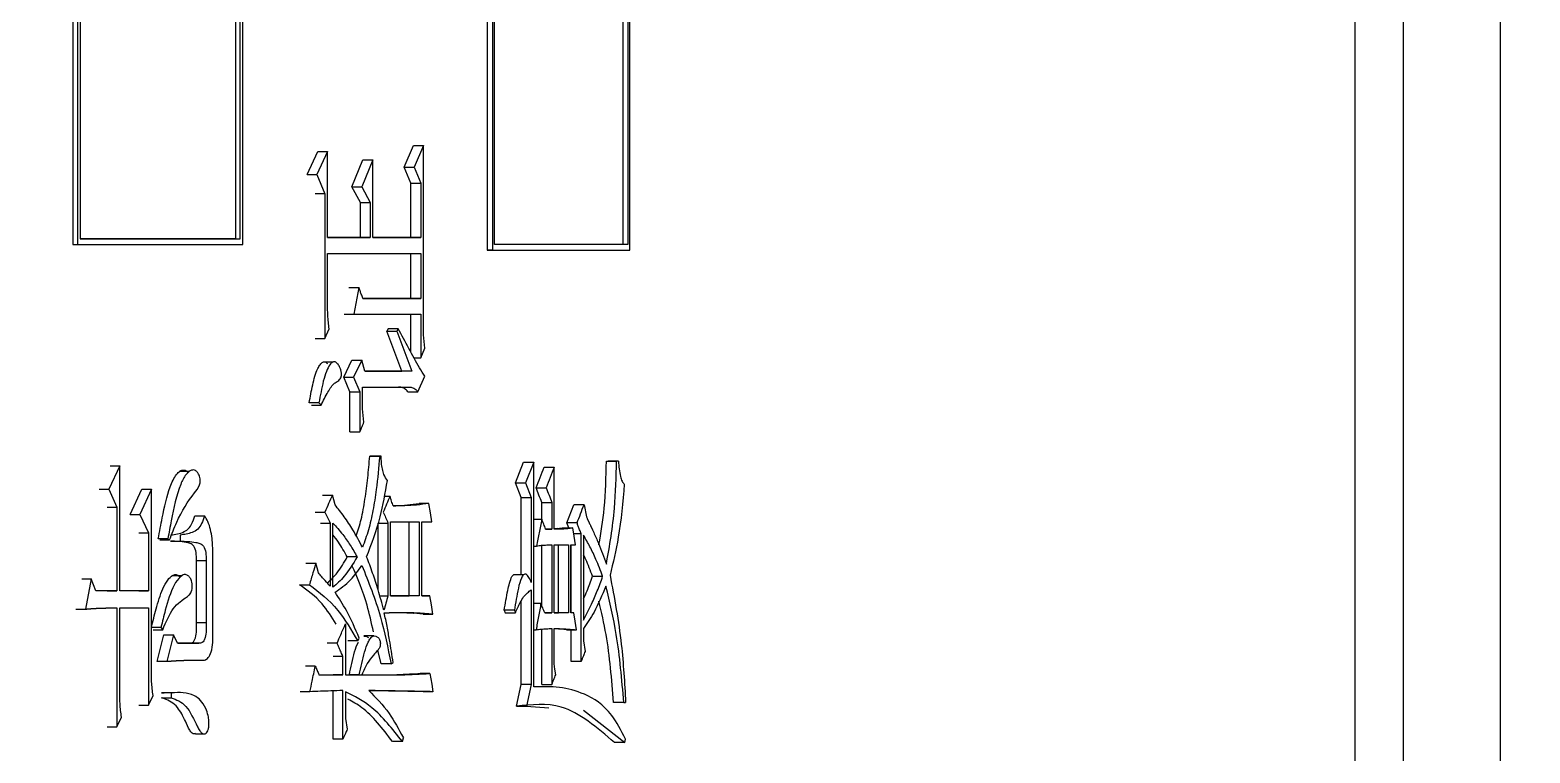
# Model space of a CAD drawing. Header units: millimetres. Extents: x 2003 to 4439, y 563 to 2285.
# Drawn here: x 2882.99 to 2896.36, y 735.73 to 742.17 of the extents above; entities that cross this region are included whole.
import ezdxf

# ---------------------------------------------------------------- set-up
doc = ezdxf.new("R2010")
doc.units = ezdxf.units.MM

msp = doc.modelspace()

# ---------------------------------------------------------------- linework, layer by layer
at = {"color": 7, "linetype": 'Continuous', "lineweight": 25}
for p, q in [((2896.088, 755.603), (2896.09, 726.866)), ((2895.223, 755.159), (2895.226, 726.867)), ((2894.798, 728.04), (2894.798, 754.94)), ((2888.27, 751.84), (2888.27, 740.257)), ((2888.315, 751.861), (2888.315, 740.257)), ((2888.334, 740.207), (2888.334, 751.87)), ((2887.063, 751.294), (2887.063, 740.207)), ((2887.108, 751.312), (2887.108, 740.207)), ((2887.128, 740.257), (2887.128, 751.321)), ((2884.818, 750.355), (2884.818, 740.307)), ((2884.861, 740.307), (2884.862, 750.373)), ((2884.884, 740.257), (2884.884, 750.383)), ((2883.37, 749.75), (2883.37, 740.257)), ((2883.412, 749.768), (2883.412, 740.257)), ((2883.436, 749.778), (2883.436, 740.307)), ((2886.323, 740.945), (2886.405, 741.14)), ((2886.405, 741.14), (2886.493, 741.14)), ((2886.493, 741.14), (2886.412, 740.945)), ((2886.493, 739.55), (2886.493, 741.14)), ((2885.457, 740.88), (2885.552, 741.086)), ((2885.639, 741.086), (2885.544, 740.88)), ((2885.639, 740.318), (2885.639, 741.086)), ((2885.857, 740.772), (2885.955, 741.01)), ((2886.043, 741.01), (2885.945, 740.772)), ((2886.043, 740.318), (2886.043, 741.01)), ((2885.457, 740.88), (2885.544, 740.88)), ((2885.544, 740.88), (2885.616, 740.707)), ((2886.323, 740.945), (2886.412, 740.945)), ((2886.382, 740.804), (2886.323, 740.945)), ((2886.412, 740.945), (2886.471, 740.804)), ((2885.616, 740.707), (2885.528, 740.707)), ((2885.616, 740.707), (2885.616, 739.42)), ((2885.857, 740.772), (2885.945, 740.772)), ((2885.932, 740.631), (2885.857, 740.772)), ((2885.945, 740.772), (2886.02, 740.631)), ((2886.382, 740.318), (2886.382, 740.804)), ((2886.471, 740.804), (2886.471, 740.318)), ((2885.932, 740.631), (2886.02, 740.631)), ((2885.932, 740.318), (2885.932, 740.631)), ((2886.02, 740.631), (2886.02, 740.318)), ((2884.818, 740.307), (2884.861, 740.307)), ((2886.02, 740.318), (2885.639, 740.318)), ((2885.639, 740.318), (2885.932, 740.318)), ((2885.932, 740.318), (2886.02, 740.318)), ((2886.471, 740.318), (2886.043, 740.318)), ((2886.043, 740.318), (2886.382, 740.318)), ((2886.382, 740.318), (2886.471, 740.318)), ((2883.37, 740.257), (2884.841, 740.257)), ((2883.37, 740.257), (2883.412, 740.257)), ((2884.841, 740.257), (2884.884, 740.257)), ((2885.639, 740.177), (2886.471, 740.177)), ((2885.639, 739.723), (2885.639, 740.177)), ((2886.382, 739.777), (2886.382, 740.177)), ((2886.471, 740.177), (2886.471, 739.777)), ((2887.063, 740.207), (2888.288, 740.207)), ((2887.108, 740.207), (2887.063, 740.207)), ((2888.315, 740.257), (2888.27, 740.257)), ((2888.288, 740.207), (2888.334, 740.207)), ((2885.829, 739.874), (2885.917, 739.874)), ((2885.917, 739.874), (2885.875, 739.636)), ((2886.471, 739.777), (2885.955, 739.777)), ((2885.955, 739.777), (2886.382, 739.777)), ((2886.382, 739.777), (2886.471, 739.777)), ((2885.787, 739.636), (2885.875, 739.636)), ((2885.875, 739.636), (2886.471, 739.636)), ((2886.382, 739.298), (2886.382, 739.636)), ((2886.471, 739.636), (2886.471, 739.247)), ((2885.616, 739.42), (2885.654, 739.506)), ((2886.181, 739.506), (2886.168, 739.485)), ((2886.27, 739.506), (2886.181, 739.506)), ((2886.27, 739.506), (2886.256, 739.485)), ((2885.528, 739.42), (2885.616, 739.42)), ((2886.168, 739.485), (2886.256, 739.485)), ((2886.3, 739.128), (2886.168, 739.485)), ((2886.256, 739.485), (2886.389, 739.128)), ((2886.411, 739.247), (2886.471, 739.247)), ((2886.471, 739.247), (2886.507, 739.333)), ((2885.688, 739.209), (2885.599, 739.209)), ((2885.783, 739.074), (2885.857, 739.225)), ((2885.857, 739.225), (2885.945, 739.225)), ((2885.945, 739.225), (2885.87, 739.074)), ((2885.973, 739.128), (2885.945, 739.225)), ((2886.389, 739.128), (2885.973, 739.128)), ((2885.973, 739.128), (2886.3, 739.128)), ((2886.389, 739.128), (2886.3, 739.128)), ((2885.783, 739.074), (2885.87, 739.074)), ((2885.839, 738.944), (2885.783, 739.074)), ((2885.87, 739.074), (2885.927, 738.944)), ((2885.95, 738.987), (2886.361, 738.987)), ((2885.95, 738.89), (2885.95, 738.987)), ((2886.273, 738.987), (2886.361, 738.987)), ((2886.443, 738.944), (2886.507, 739.084)), ((2885.563, 738.846), (2885.476, 738.846)), ((2885.839, 738.944), (2885.927, 738.944)), ((2885.839, 738.587), (2885.839, 738.944)), ((2885.927, 738.944), (2885.927, 738.587)), ((2885.495, 738.825), (2885.582, 738.825)), ((2885.839, 738.587), (2885.927, 738.587)), ((2886.015, 738.37), (2886.104, 738.37)), ((2886.117, 738.37), (2886.029, 738.37)), ((2886.117, 738.37), (2886.104, 738.37)), ((2887.314, 738.132), (2887.387, 738.316)), ((2887.387, 738.316), (2887.477, 738.316)), ((2887.477, 738.316), (2887.403, 738.132)), ((2887.477, 736.315), (2887.477, 738.316)), ((2888.124, 738.327), (2888.215, 738.327)), ((2888.231, 738.327), (2888.14, 738.327)), ((2888.231, 738.327), (2888.215, 738.327)), ((2883.787, 738.284), (2883.689, 738.078)), ((2883.787, 737.17), (2883.787, 738.284)), ((2884.404, 738.233), (2884.317, 738.233)), ((2887.66, 737.721), (2887.66, 738.273)), ((2883.604, 738.078), (2883.689, 738.078)), ((2883.689, 738.078), (2883.762, 737.916)), ((2883.881, 737.851), (2883.983, 738.078)), ((2884.069, 738.078), (2883.967, 737.851)), ((2883.983, 738.078), (2884.069, 738.078)), ((2884.069, 736.456), (2884.069, 738.078)), ((2887.314, 738.132), (2887.403, 738.132)), ((2887.365, 738.003), (2887.314, 738.132)), ((2887.403, 738.132), (2887.455, 738.003)), ((2887.498, 738.089), (2887.588, 738.089)), ((2883.676, 737.916), (2883.762, 737.916)), ((2883.762, 737.916), (2883.762, 737.17)), ((2885.594, 738.024), (2885.682, 738.024)), ((2886.145, 738.013), (2886.196, 738.013)), ((2886.543, 737.949), (2886.455, 737.949)), ((2887.365, 738.003), (2887.455, 738.003)), ((2887.365, 737.314), (2887.365, 738.003)), ((2887.455, 738.003), (2887.455, 737.245)), ((2887.549, 737.959), (2887.639, 737.959)), ((2887.549, 737.808), (2887.549, 737.959)), ((2887.639, 737.959), (2887.639, 737.721)), ((2887.772, 737.776), (2887.835, 737.938)), ((2887.925, 737.938), (2887.835, 737.938)), ((2887.925, 737.938), (2887.946, 737.83)), ((2883.881, 737.851), (2883.967, 737.851)), ((2883.967, 737.851), (2884.043, 737.689)), ((2884.456, 737.84), (2884.542, 737.84)), ((2885.528, 737.873), (2885.616, 737.873)), ((2885.663, 737.775), (2885.663, 737.213)), ((2885.687, 737.202), (2885.687, 737.775)), ((2886.089, 737.181), (2886.089, 737.775)), ((2886.177, 737.775), (2886.177, 737.126)), ((2886.201, 737.126), (2886.201, 737.786)), ((2886.201, 737.786), (2886.457, 737.786)), ((2886.368, 737.126), (2886.368, 737.786)), ((2886.457, 737.786), (2886.457, 737.126)), ((2886.48, 737.126), (2886.48, 737.786)), ((2886.48, 737.786), (2886.57, 737.786)), ((2887.477, 737.808), (2887.549, 737.808)), ((2887.789, 737.732), (2887.772, 737.776)), ((2887.863, 737.776), (2887.772, 737.776)), ((2883.958, 737.689), (2884.043, 737.689)), ((2884.043, 737.689), (2884.043, 737.17)), ((2884.327, 737.667), (2884.327, 737.613)), ((2887.639, 737.721), (2887.583, 737.721)), ((2887.583, 737.721), (2887.639, 737.721)), ((2887.734, 737.732), (2887.825, 737.732)), ((2887.9, 737.678), (2887.834, 737.678)), ((2887.9, 736.542), (2887.9, 737.678)), ((2887.921, 737.667), (2887.921, 736.91)), ((2884.145, 737.624), (2884.231, 737.624)), ((2884.241, 737.613), (2884.327, 737.613)), ((2884.617, 736.802), (2884.617, 737.505)), ((2887.477, 737.57), (2887.502, 737.57)), ((2887.549, 737.041), (2887.549, 737.576)), ((2887.639, 737.581), (2887.639, 736.975)), ((2887.66, 736.975), (2887.66, 737.581)), ((2887.66, 737.581), (2887.787, 737.581)), ((2887.697, 736.975), (2887.697, 737.581)), ((2887.787, 737.581), (2887.787, 736.975)), ((2887.808, 737.581), (2887.85, 737.581)), ((2887.808, 736.975), (2887.808, 737.581)), ((2887.81, 736.975), (2887.81, 737.581)), ((2884.471, 737.44), (2884.557, 737.44)), ((2884.471, 736.888), (2884.471, 737.44)), ((2884.557, 737.44), (2884.557, 736.888)), ((2885.447, 737.418), (2885.535, 737.418)), ((2883.449, 737.278), (2883.534, 737.278)), ((2883.534, 737.278), (2883.482, 737.007)), ((2883.575, 737.17), (2883.534, 737.278)), ((2884.338, 737.304), (2884.252, 737.304)), ((2887.386, 737.314), (2887.295, 737.314)), ((2888.001, 737.3), (2888.091, 737.3)), ((2883.762, 737.17), (2883.575, 737.17)), ((2883.676, 737.17), (2883.762, 737.17)), ((2884.043, 737.17), (2883.787, 737.17)), ((2883.958, 737.17), (2884.043, 737.17)), ((2885.39, 737.224), (2885.478, 737.224)), ((2886.105, 737.126), (2886.177, 737.126)), ((2886.457, 737.126), (2886.201, 737.126)), ((2886.201, 737.126), (2886.368, 737.126)), ((2886.457, 737.126), (2886.368, 737.126)), ((2886.552, 737.126), (2886.48, 737.126)), ((2886.48, 737.126), (2886.552, 737.126)), ((2887.455, 737.181), (2887.455, 736.337)), ((2883.397, 737.007), (2883.482, 737.007)), ((2883.762, 737.018), (2883.762, 735.958)), ((2883.787, 737.018), (2884.043, 737.018)), ((2883.787, 736.261), (2883.787, 737.018)), ((2884.043, 737.018), (2884.043, 736.153)), ((2886.491, 736.964), (2886.406, 736.971)), ((2886.491, 736.964), (2886.579, 736.964)), ((2887.304, 736.997), (2887.214, 736.997)), ((2887.214, 736.997), (2887.223, 736.975)), ((2887.223, 736.975), (2887.313, 736.975)), ((2887.304, 736.997), (2887.313, 736.975)), ((2887.365, 736.337), (2887.365, 737.081)), ((2887.477, 737.062), (2887.541, 737.062)), ((2887.639, 736.975), (2887.575, 736.975)), ((2887.575, 736.975), (2887.639, 736.975)), ((2887.787, 736.975), (2887.66, 736.975)), ((2887.66, 736.975), (2887.697, 736.975)), ((2887.787, 736.975), (2887.697, 736.975)), ((2887.833, 736.975), (2887.808, 736.975)), ((2887.833, 736.975), (2887.808, 736.975)), ((2884.155, 736.845), (2884.17, 736.823)), ((2884.471, 736.888), (2884.557, 736.888)), ((2885.714, 736.878), (2885.712, 736.878)), ((2885.8, 736.878), (2885.8, 736.423)), ((2887.549, 736.337), (2887.549, 736.83)), ((2887.639, 736.834), (2887.639, 736.337)), ((2887.66, 736.521), (2887.66, 736.834)), ((2887.921, 736.834), (2887.921, 736.726)), ((2884.085, 736.823), (2884.17, 736.823)), ((2884.12, 736.542), (2884.18, 736.78)), ((2884.18, 736.78), (2884.266, 736.78)), ((2884.266, 736.78), (2884.206, 736.542)), ((2884.301, 736.705), (2884.266, 736.78)), ((2884.492, 736.705), (2884.301, 736.705)), ((2884.301, 736.705), (2884.406, 736.705)), ((2884.406, 736.705), (2884.492, 736.705)), ((2885.725, 736.705), (2885.637, 736.705)), ((2885.908, 736.726), (2885.82, 736.726)), ((2886.053, 736.77), (2885.964, 736.77)), ((2887.477, 736.824), (2887.498, 736.824)), ((2887.768, 736.824), (2887.858, 736.824)), ((2887.81, 736.542), (2887.81, 736.824)), ((2887.921, 736.726), (2887.934, 736.629)), ((2885.776, 736.586), (2885.689, 736.586)), ((2885.776, 736.423), (2885.776, 736.586)), ((2886.117, 736.521), (2886.088, 736.642)), ((2884.206, 736.542), (2884.12, 736.542)), ((2884.553, 736.56), (2884.558, 736.56)), ((2885.53, 736.499), (2885.443, 736.499)), ((2886.205, 736.521), (2886.117, 736.521)), ((2886.205, 736.521), (2886.224, 736.531)), ((2886.552, 736.434), (2886.464, 736.434)), ((2887.9, 736.542), (2887.81, 736.542)), ((2885.563, 736.423), (2885.776, 736.423)), ((2885.563, 736.423), (2885.689, 736.423)), ((2885.776, 736.423), (2885.689, 736.423)), ((2885.8, 736.423), (2885.922, 736.423)), ((2885.8, 736.423), (2885.834, 736.423)), ((2885.922, 736.423), (2885.834, 736.423)), ((2885.922, 736.423), (2886.236, 736.423)), ((2885.945, 736.423), (2886.325, 736.423)), ((2886.236, 736.423), (2886.325, 736.423)), ((2887.322, 736.142), (2887.365, 736.337)), ((2887.455, 736.337), (2887.365, 736.337)), ((2887.455, 736.337), (2887.412, 736.142)), ((2884.043, 736.153), (2884.084, 736.239)), ((2884.246, 736.261), (2884.16, 736.261)), ((2884.16, 736.218), (2884.246, 736.218)), ((2884.246, 736.261), (2884.246, 736.218)), ((2885.482, 736.272), (2885.395, 736.272)), ((2885.689, 735.85), (2885.689, 736.279)), ((2885.776, 735.85), (2885.776, 736.283)), ((2885.8, 736.272), (2885.8, 736.034)), ((2886.579, 736.272), (2886.491, 736.272)), ((2888.28, 736.175), (2888.189, 736.175)), ((2888.28, 736.175), (2888.296, 736.175)), ((2883.762, 735.958), (2883.803, 736.045)), ((2885.8, 736.034), (2885.814, 735.937)), ((2887.322, 736.142), (2887.412, 736.142)), ((2887.412, 736.142), (2887.61, 736.129)), ((2887.919, 736.108), (2888.288, 735.818)), ((2884.462, 735.897), (2884.531, 735.897)), ((2884.544, 735.897), (2884.549, 735.897)), ((2885.776, 735.85), (2885.689, 735.85)), ((2886.306, 735.828), (2886.218, 735.828)), ((2886.306, 735.828), (2886.315, 735.861)), ((2888.288, 735.818), (2888.197, 735.818)), ((2888.288, 735.818), (2888.296, 735.85))]:
    msp.add_line(p, q, dxfattribs=at)
at = {"color": 7, "linetype": 'Continuous', "lineweight": 25, "flags": 128}
for points in [[(2885.552, 741.086), (2885.596, 741.086), (2885.639, 741.086)], [(2885.955, 741.01), (2885.999, 741.01), (2886.043, 741.01)], [(2886.382, 740.804), (2886.426, 740.804), (2886.471, 740.804)], [(2886.355, 738.944), (2886.377, 738.944), (2886.4, 738.944), (2886.443, 738.944)], [(2883.702, 738.284), (2883.724, 738.284), (2883.755, 738.284), (2883.787, 738.284)], [(2887.57, 738.273), (2887.615, 738.273), (2887.66, 738.273)], [(2885.706, 737.938), (2885.694, 737.981), (2885.682, 738.024)], [(2886.57, 737.786), (2886.557, 737.867), (2886.543, 737.949)], [(2885.576, 737.775), (2885.619, 737.775), (2885.663, 737.775)], [(2886.089, 737.775), (2886.133, 737.775), (2886.177, 737.775)], [(2884.216, 737.635), (2884.188, 737.635), (2884.159, 737.635), (2884.13, 737.635)], [(2884.216, 737.635), (2884.223, 737.629), (2884.231, 737.624)], [(2887.85, 737.581), (2887.837, 737.657), (2887.825, 737.732)], [(2885.559, 737.332), (2885.547, 737.375), (2885.535, 737.418)], [(2885.903, 737.473), (2885.88, 737.473), (2885.857, 737.473), (2885.815, 737.473)], [(2886.579, 736.964), (2886.566, 737.045), (2886.552, 737.126)], [(2887.858, 736.824), (2887.846, 736.899), (2887.833, 736.975)], [(2884.155, 736.845), (2884.123, 736.845), (2884.096, 736.845), (2884.069, 736.845)], [(2885.908, 736.726), (2885.911, 736.732), (2885.917, 736.74), (2885.922, 736.748)], [(2886.552, 736.434), (2886.56, 736.387), (2886.568, 736.34), (2886.579, 736.272)], [(2887.673, 736.423), (2887.666, 736.472), (2887.66, 736.521)], [(2887.549, 736.337), (2887.571, 736.337), (2887.594, 736.337), (2887.639, 736.337)], [(2883.958, 736.153), (2883.979, 736.153), (2884, 736.153), (2884.022, 736.153), (2884.043, 736.153)], [(2883.676, 735.958), (2883.698, 735.958), (2883.719, 735.958), (2883.74, 735.958), (2883.762, 735.958)]]:
    msp.add_lwpolyline(points, dxfattribs=at)
at = {"color": 7, "linetype": 'Continuous', "lineweight": 25}
for points, knots in [([(2818.188, 736.933), (2820.748, 736.958), (2824.328, 736.993), (2829.598, 737.272), (2834.062, 737.607), (2839.378, 738.173), (2844.947, 738.946), (2850.76, 739.956), (2856.732, 741.212), (2862.808, 742.723), (2868.946, 744.493), (2875.111, 746.527), (2881.274, 748.827), (2887.411, 751.392), (2893.499, 754.223), (2899.519, 757.316), (2905.452, 760.671), (2911.281, 764.283), (2916.991, 768.149), (2922.566, 772.263), (2927.993, 776.62), (2933.259, 781.214), (2938.35, 786.039), (2943.255, 791.086), (2947.962, 796.349), (2952.46, 801.819), (2956.738, 807.488), (2960.787, 813.345), (2964.597, 819.381), (2968.158, 825.587), (2971.463, 831.952), (2974.504, 838.464), (2977.273, 845.114), (2979.764, 851.888), (2981.969, 858.776), (2983.884, 865.765), (2985.502, 872.842), (2986.82, 879.996), (2987.833, 887.213), (2988.538, 894.48), (2988.93, 901.784), (2989.009, 909.112), (2988.772, 916.45), (2988.218, 923.785), (2987.346, 931.102), (2986.156, 938.39), (2984.648, 945.632), (2982.823, 952.817), (2980.682, 959.93), (2978.228, 966.957), (2975.463, 973.886), (2972.391, 980.702), (2969.014, 987.393), (2965.336, 993.945), (2961.362, 1000.345), (2957.097, 1006.58), (2952.546, 1012.638), (2947.714, 1018.506), (2942.607, 1024.173), (2937.23, 1029.625), (2931.784, 1034.673), (2926.31, 1039.325), (2920.852, 1043.595), (2915.227, 1047.637), (2909.446, 1051.445), (2903.518, 1055.013), (2897.456, 1058.335), (2891.27, 1061.406), (2884.973, 1064.219), (2878.58, 1066.771), (2872.105, 1069.057), (2865.567, 1071.073), (2858.992, 1072.816), (2852.419, 1074.281), (2845.925, 1075.462), (2839.636, 1076.359), (2834.112, 1076.943), (2829.229, 1077.31), (2824.405, 1077.55), (2818.431, 1077.667), (2812.914, 1077.557), (2807.645, 1077.285), (2803.18, 1076.948), (2797.864, 1076.383), (2792.295, 1075.609), (2786.482, 1074.599), (2780.511, 1073.343), (2774.435, 1071.833), (2768.297, 1070.062), (2762.131, 1068.028), (2755.968, 1065.728), (2749.831, 1063.163), (2743.743, 1060.333), (2737.723, 1057.239), (2731.791, 1053.884), (2725.962, 1050.272), (2720.252, 1046.407), (2714.676, 1042.292), (2709.249, 1037.935), (2703.983, 1033.341), (2698.892, 1028.516), (2693.987, 1023.469), (2689.28, 1018.206), (2684.782, 1012.736), (2680.504, 1007.068), (2676.455, 1001.21), (2672.646, 995.174), (2669.084, 988.968), (2665.779, 982.603), (2662.737, 976.091), (2659.975, 969.44), (2657.638, 963.158), (2656.359, 959.053), (2655.796, 957.244)], [0, 0, 0, 0, 0.0102074, 0.014274, 0.021037, 0.0280561, 0.0355867, 0.0434511, 0.0515783, 0.0599113, 0.0684099, 0.0770439, 0.085791, 0.0946336, 0.1035582, 0.112554, 0.1216124, 0.1307262, 0.1398897, 0.1490979, 0.1583469, 0.1676331, 0.1769537, 0.1863062, 0.1956884, 0.2050985, 0.2145348, 0.2239961, 0.233481, 0.2429885, 0.2525178, 0.262068, 0.2716385, 0.2812287, 0.2908382, 0.3004664, 0.3101132, 0.3197782, 0.3294613, 0.3391624, 0.3488814, 0.3586183, 0.3683733, 0.3781464, 0.387938, 0.3977483, 0.4075776, 0.4174265, 0.4272956, 0.4371854, 0.4470968, 0.4570307, 0.4669882, 0.4769704, 0.486979, 0.4970156, 0.5070822, 0.5171812, 0.5273154, 0.5374882, 0.5477037, 0.5569145, 0.5661226, 0.5753266, 0.5845258, 0.5937191, 0.6029052, 0.6120821, 0.6212471, 0.6303962, 0.6395236, 0.6486197, 0.6576679, 0.6666375, 0.6754633, 0.6839789, 0.6919633, 0.6976055, 0.7035012, 0.7112199, 0.7214273, 0.7254939, 0.7322569, 0.739276, 0.7468066, 0.754671, 0.7627982, 0.7711312, 0.7796298, 0.7882638, 0.7970109, 0.8058535, 0.8147781, 0.8237739, 0.8328323, 0.8419461, 0.8511096, 0.8603178, 0.8695668, 0.878853, 0.8881736, 0.8975261, 0.9069083, 0.9163184, 0.9257547, 0.935216, 0.9447009, 0.9542084, 0.9637377, 0.9732879, 0.9828584, 0.9924486, 1, 1, 1, 1]), ([(2883.436, 740.307), (2883.587, 740.307), (2883.889, 740.307), (2884.365, 740.307), (2884.685, 740.307), (2884.861, 740.307)], [0, 0, 0, 0, 0.309921, 0.619841, 1, 1, 1, 1]), ([(2884.818, 740.307), (2884.702, 740.307), (2884.471, 740.307), (2884.014, 740.307), (2883.665, 740.307), (2883.436, 740.307)], [0, 0, 0, 0, 0.257589, 0.515179, 1, 1, 1, 1]), ([(2883.412, 740.257), (2883.563, 740.257), (2883.865, 740.257), (2884.357, 740.257), (2884.693, 740.257), (2884.884, 740.257)], [0, 0, 0, 0, 0.300081, 0.600162, 1, 1, 1, 1]), ([(2887.108, 740.207), (2887.235, 740.207), (2887.488, 740.207), (2887.898, 740.207), (2888.175, 740.207), (2888.334, 740.207)], [0, 0, 0, 0, 0.300081, 0.600162, 1, 1, 1, 1]), ([(2888.315, 740.257), (2888.196, 740.257), (2887.959, 740.257), (2887.564, 740.257), (2887.283, 740.257), (2887.128, 740.257)], [0, 0, 0, 0, 0.309921, 0.619841, 1, 1, 1, 1]), ([(2888.27, 740.257), (2888.174, 740.257), (2887.982, 740.257), (2887.606, 740.257), (2887.316, 740.257), (2887.128, 740.257)], [0, 0, 0, 0, 0.259657, 0.519313, 1, 1, 1, 1]), ([(2885.955, 739.777), (2885.95, 739.79), (2885.941, 739.812), (2885.929, 739.845), (2885.921, 739.864), (2885.917, 739.874)], [0, 0, 0, 0, 0.400149, 0.700074, 1, 1, 1, 1]), ([(2885.654, 739.506), (2885.649, 739.546), (2885.64, 739.617), (2885.64, 739.69), (2885.639, 739.723)], [0, 0, 0, 0, 0.558835, 1, 1, 1, 1]), ([(2886.507, 739.084), (2886.491, 739.108), (2886.441, 739.184), (2886.365, 739.332), (2886.301, 739.448), (2886.27, 739.506)], [0, 0, 0, 0, 0.190523, 0.595111, 1, 1, 1, 1]), ([(2886.507, 739.333), (2886.503, 739.373), (2886.494, 739.444), (2886.494, 739.517), (2886.493, 739.55)], [0, 0, 0, 0, 0.558835, 1, 1, 1, 1]), ([(2885.476, 738.846), (2885.486, 738.9), (2885.505, 739.007), (2885.537, 739.127), (2885.573, 739.188), (2885.595, 739.21), (2885.619, 739.213), (2885.632, 739.202), (2885.64, 739.196)], [0, 0, 0, 0, 0.315119, 0.632838, 0.736213, 0.840182, 0.910106, 1, 1, 1, 1]), ([(2885.582, 738.825), (2885.602, 738.865), (2885.638, 738.938), (2885.688, 739.017), (2885.727, 739.036), (2885.746, 739.051), (2885.756, 739.066), (2885.762, 739.081), (2885.764, 739.096), (2885.763, 739.117), (2885.756, 739.146), (2885.743, 739.178), (2885.724, 739.201), (2885.703, 739.214), (2885.681, 739.209), (2885.655, 739.181), (2885.614, 739.1), (2885.586, 738.976), (2885.569, 738.879), (2885.563, 738.846)], [0, 0, 0, 0, 0.149443, 0.274042, 0.333076, 0.362754, 0.385188, 0.398021, 0.410985, 0.42602, 0.45239, 0.493257, 0.533496, 0.57286, 0.60517, 0.651682, 0.729284, 0.908686, 1, 1, 1, 1]), ([(2886.355, 738.944), (2886.346, 738.954), (2886.332, 738.972), (2886.31, 738.981), (2886.292, 738.986), (2886.279, 738.987), (2886.273, 738.987)], [0, 0, 0, 0, 0.3429, 0.5628483, 0.7813893, 1, 1, 1, 1]), ([(2886.361, 738.987), (2886.371, 738.986), (2886.387, 738.985), (2886.409, 738.977), (2886.427, 738.965), (2886.438, 738.951), (2886.443, 738.944)], [0, 0, 0, 0, 0.337489, 0.556536, 0.776867, 1, 1, 1, 1]), ([(2885.563, 738.846), (2885.567, 738.843), (2885.573, 738.836), (2885.579, 738.828), (2885.582, 738.825)], [0, 0, 0, 0, 0.5, 1, 1, 1, 1]), ([(2885.964, 738.673), (2885.959, 738.713), (2885.951, 738.784), (2885.95, 738.857), (2885.95, 738.89)], [0, 0, 0, 0, 0.558839, 1, 1, 1, 1]), ([(2885.927, 738.587), (2885.932, 738.599), (2885.941, 738.62), (2885.953, 738.649), (2885.96, 738.665), (2885.964, 738.673)], [0, 0, 0, 0, 0.42835, 0.71417, 1, 1, 1, 1]), ([(2885.894, 737.662), (2885.91, 737.709), (2885.944, 737.809), (2885.974, 737.988), (2885.999, 738.176), (2886.01, 738.306), (2886.015, 738.37)], [0, 0, 0, 0, 0.22676, 0.482834, 0.740928, 1, 1, 1, 1]), ([(2886.104, 738.37), (2886.095, 738.271), (2886.08, 738.106), (2886.045, 737.887), (2886.007, 737.71), (2885.969, 737.609), (2885.95, 737.559)], [0, 0, 0, 0, 0.3440816, 0.5653831, 0.7845838, 1, 1, 1, 1]), ([(2886.029, 738.37), (2886.028, 738.37), (2886.025, 738.37), (2886.022, 738.37), (2886.018, 738.37), (2886.016, 738.37), (2886.015, 738.37)], [0, 0, 0, 0, 0.34, 0.56, 0.78, 1, 1, 1, 1]), ([(2886.173, 738.154), (2886.162, 738.17), (2886.143, 738.197), (2886.127, 738.256), (2886.118, 738.312), (2886.118, 738.351), (2886.117, 738.37)], [0, 0, 0, 0, 0.328373, 0.548346, 0.773134, 1, 1, 1, 1]), ([(2888.058, 737.581), (2888.077, 737.688), (2888.117, 737.928), (2888.121, 738.186), (2888.124, 738.327)], [0, 0, 0, 0, 0.450697, 1, 1, 1, 1]), ([(2888.124, 737.408), (2888.153, 737.572), (2888.204, 737.867), (2888.211, 738.186), (2888.215, 738.327)], [0, 0, 0, 0, 0.55643, 1, 1, 1, 1]), ([(2888.124, 738.327), (2888.127, 738.327), (2888.132, 738.327), (2888.138, 738.327), (2888.14, 738.327)], [0, 0, 0, 0, 0.56, 1, 1, 1, 1]), ([(2888.231, 738.327), (2888.235, 738.28), (2888.241, 738.214), (2888.263, 738.145), (2888.277, 738.129), (2888.284, 738.122)], [0, 0, 0, 0, 0.571287, 0.789427, 1, 1, 1, 1]), ([(2884.13, 737.635), (2884.142, 737.697), (2884.172, 737.856), (2884.216, 738.062), (2884.279, 738.196), (2884.324, 738.242), (2884.355, 738.25), (2884.379, 738.243), (2884.389, 738.229), (2884.393, 738.225)], [0, 0, 0, 0, 0.230113, 0.582915, 0.761626, 0.839199, 0.91746, 0.972398, 1, 1, 1, 1]), ([(2884.231, 737.624), (2884.252, 737.678), (2884.314, 737.84), (2884.409, 737.993), (2884.491, 738.087), (2884.504, 738.132), (2884.506, 738.151), (2884.504, 738.172), (2884.497, 738.198), (2884.483, 738.225), (2884.463, 738.244), (2884.44, 738.25), (2884.41, 738.241), (2884.37, 738.202), (2884.3, 738.065), (2884.257, 737.855), (2884.226, 737.689), (2884.216, 737.635), (2884.216, 737.635)], [0, 0, 0, 0, 0.116248, 0.351545, 0.417546, 0.429975, 0.440278, 0.450547, 0.466965, 0.490882, 0.515264, 0.540739, 0.570383, 0.616277, 0.689853, 0.900941, 0.999644, 1, 1, 1, 1]), ([(2887.498, 738.089), (2887.51, 738.12), (2887.534, 738.181), (2887.558, 738.242), (2887.57, 738.273)], [0, 0, 0, 0, 0.499999, 1, 1, 1, 1]), ([(2887.66, 738.273), (2887.648, 738.242), (2887.624, 738.181), (2887.6, 738.12), (2887.588, 738.089)], [0, 0, 0, 0, 0.5, 1, 1, 1, 1]), ([(2885.987, 737.473), (2886.031, 737.588), (2886.11, 737.795), (2886.154, 738.043), (2886.173, 738.154)], [0, 0, 0, 0, 0.554843, 1, 1, 1, 1]), ([(2887.549, 737.959), (2887.54, 737.981), (2887.523, 738.024), (2887.506, 738.068), (2887.498, 738.089)], [0, 0, 0, 0, 0.5000001, 1, 1, 1, 1]), ([(2887.588, 738.089), (2887.596, 738.068), (2887.613, 738.024), (2887.63, 737.981), (2887.639, 737.959)], [0, 0, 0, 0, 0.500001, 1, 1, 1, 1]), ([(2888.284, 738.122), (2888.27, 737.961), (2888.244, 737.675), (2888.184, 737.421), (2888.157, 737.31)], [0, 0, 0, 0, 0.563683, 1, 1, 1, 1]), ([(2885.682, 738.024), (2885.671, 737.999), (2885.649, 737.949), (2885.627, 737.898), (2885.616, 737.873)], [0, 0, 0, 0, 0.499999, 1, 1, 1, 1]), ([(2885.95, 737.559), (2885.922, 737.612), (2885.871, 737.71), (2885.788, 737.834), (2885.733, 737.903), (2885.706, 737.938)], [0, 0, 0, 0, 0.370244, 0.684379, 1, 1, 1, 1]), ([(2886.196, 738.013), (2886.186, 737.99), (2886.166, 737.943), (2886.146, 737.896), (2886.136, 737.873)], [0, 0, 0, 0, 0.499999, 1, 1, 1, 1]), ([(2886.224, 737.927), (2886.219, 737.941), (2886.21, 737.97), (2886.201, 737.999), (2886.196, 738.013)], [0, 0, 0, 0, 0.499999, 1, 1, 1, 1]), ([(2886.223, 737.929), (2886.231, 737.929), (2886.274, 737.929), (2886.351, 737.937), (2886.42, 737.945), (2886.455, 737.949)], [0, 0, 0, 0, 0.102506, 0.551171, 1, 1, 1, 1]), ([(2886.543, 737.949), (2886.507, 737.944), (2886.435, 737.934), (2886.329, 737.928), (2886.259, 737.927), (2886.224, 737.927)], [0, 0, 0, 0, 0.347124, 0.673492, 1, 1, 1, 1]), ([(2887.863, 737.776), (2887.873, 737.803), (2887.894, 737.857), (2887.915, 737.911), (2887.925, 737.938)], [0, 0, 0, 0, 0.499999, 1, 1, 1, 1]), ([(2884.241, 737.667), (2884.282, 737.673), (2884.339, 737.68), (2884.411, 737.727), (2884.44, 737.787), (2884.452, 737.827), (2884.456, 737.84)], [0, 0, 0, 0, 0.5013943, 0.7026306, 0.9057015, 1, 1, 1, 1]), ([(2884.542, 737.84), (2884.534, 737.816), (2884.519, 737.768), (2884.481, 737.712), (2884.432, 737.69), (2884.38, 737.675), (2884.344, 737.67), (2884.327, 737.667)], [0, 0, 0, 0, 0.1777081, 0.35, 0.5672223, 0.7837017, 1, 1, 1, 1]), ([(2884.617, 737.505), (2884.616, 737.549), (2884.614, 737.622), (2884.598, 737.718), (2884.575, 737.79), (2884.553, 737.824), (2884.542, 737.84)], [0, 0, 0, 0, 0.3472592, 0.5698518, 0.7878871, 1, 1, 1, 1]), ([(2885.616, 737.873), (2885.624, 737.857), (2885.639, 737.824), (2885.655, 737.792), (2885.663, 737.775)], [0, 0, 0, 0, 0.499999, 1, 1, 1, 1]), ([(2885.687, 737.775), (2885.716, 737.742), (2885.77, 737.682), (2885.842, 737.58), (2885.883, 737.509), (2885.903, 737.473)], [0, 0, 0, 0, 0.385333, 0.691671, 1, 1, 1, 1]), ([(2886.136, 737.873), (2886.143, 737.857), (2886.157, 737.824), (2886.171, 737.792), (2886.177, 737.775)], [0, 0, 0, 0, 0.499998, 1, 1, 1, 1]), ([(2887.549, 737.808), (2887.541, 737.768), (2887.526, 737.689), (2887.51, 737.61), (2887.502, 737.57)], [0, 0, 0, 0, 0.499999, 1, 1, 1, 1]), ([(2887.583, 737.721), (2887.578, 737.736), (2887.566, 737.765), (2887.555, 737.794), (2887.549, 737.808)], [0, 0, 0, 0, 0.500001, 1, 1, 1, 1]), ([(2887.9, 737.678), (2887.895, 737.691), (2887.887, 737.713), (2887.874, 737.746), (2887.866, 737.766), (2887.863, 737.776)], [0, 0, 0, 0, 0.384576, 0.692287, 1, 1, 1, 1]), ([(2887.946, 737.83), (2887.948, 737.826), (2887.951, 737.82), (2887.954, 737.812), (2887.957, 737.807), (2887.96, 737.801), (2887.963, 737.795), (2887.965, 737.789), (2887.968, 737.784), (2887.971, 737.778), (2887.973, 737.772), (2887.976, 737.766), (2887.98, 737.759), (2887.983, 737.751), (2887.987, 737.743), (2887.99, 737.737), (2887.993, 737.731), (2887.995, 737.726), (2887.998, 737.72), (2888.003, 737.708), (2888.022, 737.667), (2888.065, 737.569), (2888.101, 737.471), (2888.124, 737.408)], [0, 0, 0, 0, 0.028965, 0.043448, 0.057931, 0.072414, 0.086896, 0.101379, 0.115862, 0.130344, 0.144827, 0.15931, 0.173793, 0.202758, 0.217241, 0.231723, 0.246206, 0.260689, 0.275172, 0.289654, 0.347586, 0.579334, 1, 1, 1, 1]), ([(2885.815, 737.473), (2885.79, 737.518), (2885.749, 737.59), (2885.704, 737.649), (2885.687, 737.671)], [0, 0, 0, 0, 0.628454, 1, 1, 1, 1]), ([(2887.825, 737.732), (2887.813, 737.73), (2887.798, 737.727), (2887.781, 737.725), (2887.775, 737.724), (2887.771, 737.724), (2887.766, 737.723), (2887.762, 737.723), (2887.756, 737.722), (2887.75, 737.722), (2887.744, 737.722), (2887.739, 737.721), (2887.735, 737.721), (2887.73, 737.721), (2887.726, 737.721), (2887.719, 737.721), (2887.713, 737.721), (2887.707, 737.721), (2887.703, 737.721), (2887.698, 737.721), (2887.694, 737.721), (2887.689, 737.721), (2887.685, 737.721), (2887.681, 737.721), (2887.677, 737.721), (2887.674, 737.721), (2887.671, 737.721), (2887.669, 737.721), (2887.666, 737.721), (2887.664, 737.721), (2887.661, 737.721), (2887.66, 737.721)], [0, 0, 0, 0, 0.2197284, 0.2746588, 0.3021238, 0.3295888, 0.3570537, 0.3845187, 0.4119837, 0.4669139, 0.4943788, 0.5218438, 0.5493087, 0.5767736, 0.6042386, 0.6317035, 0.6866335, 0.7140984, 0.7415633, 0.7690282, 0.7964931, 0.8239581, 0.851423, 0.8788879, 0.8926203, 0.9200852, 0.9338177, 0.9475502, 0.9612826, 0.9750151, 1, 1, 1, 1]), ([(2887.693, 737.725), (2887.692, 737.725), (2887.691, 737.725), (2887.678, 737.724), (2887.667, 737.724), (2887.66, 737.723)], [0, 0, 0, 0, 0.206332, 0.536198, 1, 1, 1, 1]), ([(2887.693, 737.725), (2887.695, 737.725), (2887.698, 737.726), (2887.706, 737.727), (2887.718, 737.729), (2887.729, 737.731), (2887.734, 737.732)], [0, 0, 0, 0, 0.142884, 0.237961, 0.618302, 1, 1, 1, 1]), ([(2888.091, 737.3), (2888.072, 737.351), (2888.036, 737.444), (2887.979, 737.565), (2887.94, 737.633), (2887.921, 737.667)], [0, 0, 0, 0, 0.378477, 0.688442, 1, 1, 1, 1]), ([(2884.471, 737.44), (2884.471, 737.464), (2884.472, 737.512), (2884.45, 737.576), (2884.414, 737.595), (2884.346, 737.61), (2884.287, 737.612), (2884.241, 737.613)], [0, 0, 0, 0, 0.130352, 0.254709, 0.382976, 0.510106, 1, 1, 1, 1]), ([(2884.327, 737.613), (2884.373, 737.612), (2884.431, 737.61), (2884.5, 737.595), (2884.536, 737.576), (2884.558, 737.512), (2884.557, 737.464), (2884.557, 737.44)], [0, 0, 0, 0, 0.490042, 0.617207, 0.745492, 0.869777, 1, 1, 1, 1]), ([(2887.502, 737.57), (2887.517, 737.572), (2887.548, 737.577), (2887.593, 737.58), (2887.624, 737.58), (2887.639, 737.581)], [0, 0, 0, 0, 0.328217, 0.664033, 1, 1, 1, 1]), ([(2885.535, 737.418), (2885.526, 737.39), (2885.513, 737.343), (2885.493, 737.278), (2885.483, 737.242), (2885.478, 737.224)], [0, 0, 0, 0, 0.4440621, 0.722031, 1, 1, 1, 1]), ([(2885.637, 737.241), (2885.667, 737.269), (2885.732, 737.329), (2885.786, 737.423), (2885.815, 737.473)], [0, 0, 0, 0, 0.467546, 1, 1, 1, 1]), ([(2885.903, 737.473), (2885.866, 737.411), (2885.799, 737.301), (2885.721, 737.232), (2885.687, 737.202)], [0, 0, 0, 0, 0.563444, 1, 1, 1, 1]), ([(2885.706, 737.159), (2885.753, 737.191), (2885.838, 737.249), (2885.912, 737.351), (2885.945, 737.397)], [0, 0, 0, 0, 0.556662, 1, 1, 1, 1]), ([(2886.048, 736.804), (2886.031, 736.886), (2885.983, 737.104), (2885.906, 737.284), (2885.857, 737.397)], [0, 0, 0, 0, 0.371286, 1, 1, 1, 1]), ([(2885.945, 737.397), (2886.005, 737.249), (2886.112, 736.983), (2886.176, 736.663), (2886.205, 736.521)], [0, 0, 0, 0, 0.555385, 1, 1, 1, 1]), ([(2886.141, 736.997), (2886.124, 737.058), (2886.094, 737.172), (2886.042, 737.331), (2886.006, 737.425), (2885.987, 737.473)], [0, 0, 0, 0, 0.365229, 0.681783, 1, 1, 1, 1]), ([(2888.001, 737.3), (2887.981, 737.351), (2887.956, 737.419), (2887.928, 737.478), (2887.921, 737.492)], [0, 0, 0, 0, 0.766507, 1, 1, 1, 1]), ([(2884.069, 736.845), (2884.083, 736.9), (2884.112, 737.019), (2884.158, 737.168), (2884.211, 737.266), (2884.251, 737.307), (2884.284, 737.319), (2884.306, 737.312), (2884.317, 737.298), (2884.32, 737.294)], [0, 0, 0, 0, 0.249513, 0.540155, 0.702681, 0.82884, 0.898011, 0.96762, 1, 1, 1, 1]), ([(2884.17, 736.823), (2884.199, 736.893), (2884.258, 737.034), (2884.356, 737.095), (2884.412, 737.137), (2884.426, 737.162), (2884.432, 737.189), (2884.435, 737.219), (2884.432, 737.247), (2884.422, 737.275), (2884.407, 737.297), (2884.386, 737.315), (2884.358, 737.318), (2884.317, 737.291), (2884.251, 737.198), (2884.2, 737.028), (2884.167, 736.896), (2884.155, 736.845)], [0, 0, 0, 0, 0.175531, 0.354652, 0.388166, 0.407747, 0.427401, 0.446675, 0.466945, 0.484382, 0.511375, 0.539761, 0.574487, 0.616877, 0.705288, 0.887114, 1, 1, 1, 1]), ([(2885.663, 737.213), (2885.648, 737.229), (2885.623, 737.256), (2885.588, 737.296), (2885.568, 737.32), (2885.559, 737.332)], [0, 0, 0, 0, 0.425102, 0.712508, 1, 1, 1, 1]), ([(2887.214, 736.997), (2887.224, 737.057), (2887.237, 737.141), (2887.261, 737.24), (2887.277, 737.292), (2887.291, 737.309), (2887.296, 737.314)], [0, 0, 0, 0, 0.508152, 0.710253, 0.913976, 1, 1, 1, 1]), ([(2887.455, 737.245), (2887.448, 737.261), (2887.435, 737.292), (2887.411, 737.323), (2887.385, 737.319), (2887.359, 737.274), (2887.331, 737.164), (2887.315, 737.063), (2887.304, 736.997)], [0, 0, 0, 0, 0.119334, 0.235111, 0.326467, 0.420991, 0.617683, 1, 1, 1, 1]), ([(2887.921, 736.91), (2887.945, 736.957), (2887.988, 737.039), (2888.044, 737.17), (2888.076, 737.256), (2888.091, 737.3)], [0, 0, 0, 0, 0.391375, 0.694883, 1, 1, 1, 1]), ([(2887.921, 737.098), (2887.932, 737.122), (2887.96, 737.185), (2887.985, 737.256), (2888.001, 737.3)], [0, 0, 0, 0, 0.3817754, 1, 1, 1, 1]), ([(2888.157, 737.31), (2888.195, 737.108), (2888.264, 736.744), (2888.286, 736.349), (2888.296, 736.175)], [0, 0, 0, 0, 0.557128, 1, 1, 1, 1]), ([(2885.717, 736.873), (2885.676, 736.938), (2885.578, 737.092), (2885.46, 737.175), (2885.39, 737.224)], [0, 0, 0, 0, 0.415618, 1, 1, 1, 1]), ([(2885.478, 737.224), (2885.565, 737.158), (2885.723, 737.039), (2885.851, 736.822), (2885.908, 736.726)], [0, 0, 0, 0, 0.555743, 1, 1, 1, 1]), ([(2885.922, 736.748), (2885.885, 736.834), (2885.82, 736.987), (2885.74, 737.106), (2885.706, 737.159)], [0, 0, 0, 0, 0.56336, 1, 1, 1, 1]), ([(2886.177, 737.126), (2886.171, 737.105), (2886.159, 737.062), (2886.147, 737.018), (2886.141, 736.997)], [0, 0, 0, 0, 0.499999, 1, 1, 1, 1]), ([(2887.313, 736.975), (2887.327, 737.006), (2887.35, 737.058), (2887.386, 737.119), (2887.42, 737.153), (2887.443, 737.171), (2887.455, 737.181)], [0, 0, 0, 0, 0.3455083, 0.5661755, 0.7836827, 1, 1, 1, 1]), ([(2888.12, 737.213), (2888.086, 737.132), (2888.026, 736.989), (2887.953, 736.881), (2887.921, 736.834)], [0, 0, 0, 0, 0.56329, 1, 1, 1, 1]), ([(2888.28, 736.175), (2888.262, 736.381), (2888.231, 736.747), (2888.154, 737.071), (2888.12, 737.213)], [0, 0, 0, 0, 0.563872, 1, 1, 1, 1]), ([(2883.482, 737.007), (2883.484, 737.008), (2883.487, 737.008), (2883.492, 737.008), (2883.497, 737.009), (2883.502, 737.009), (2883.507, 737.009), (2883.511, 737.01), (2883.515, 737.01), (2883.52, 737.011), (2883.525, 737.011), (2883.529, 737.011), (2883.533, 737.012), (2883.538, 737.012), (2883.542, 737.012), (2883.547, 737.013), (2883.551, 737.013), (2883.555, 737.013), (2883.56, 737.013), (2883.564, 737.014), (2883.569, 737.014), (2883.573, 737.014), (2883.577, 737.015), (2883.582, 737.015), (2883.586, 737.015), (2883.59, 737.015), (2883.594, 737.015), (2883.6, 737.016), (2883.604, 737.016), (2883.608, 737.016), (2883.612, 737.016), (2883.617, 737.016), (2883.621, 737.016), (2883.625, 737.017), (2883.63, 737.017), (2883.634, 737.017), (2883.639, 737.017), (2883.643, 737.017), (2883.647, 737.017), (2883.651, 737.017), (2883.656, 737.017), (2883.66, 737.017), (2883.664, 737.018), (2883.668, 737.018), (2883.673, 737.018), (2883.678, 737.018), (2883.682, 737.018), (2883.686, 737.018), (2883.69, 737.018), (2883.695, 737.018), (2883.699, 737.018), (2883.704, 737.018), (2883.708, 737.018), (2883.713, 737.018), (2883.717, 737.018), (2883.721, 737.018), (2883.725, 737.018), (2883.729, 737.018), (2883.735, 737.018), (2883.739, 737.018), (2883.743, 737.018), (2883.747, 737.018), (2883.751, 737.018), (2883.756, 737.018), (2883.759, 737.018), (2883.762, 737.018)], [0, 0, 0, 0, 0.018243, 0.036487, 0.05473, 0.072974, 0.091217, 0.100339, 0.118582, 0.136826, 0.155069, 0.164191, 0.182434, 0.200678, 0.218921, 0.228043, 0.246286, 0.26453, 0.273652, 0.291895, 0.310138, 0.328382, 0.337504, 0.355747, 0.37399, 0.383112, 0.401356, 0.419599, 0.437843, 0.446964, 0.465208, 0.483451, 0.492573, 0.510816, 0.52906, 0.547303, 0.556425, 0.574668, 0.592912, 0.602033, 0.620277, 0.63852, 0.647642, 0.665886, 0.684129, 0.702372, 0.711494, 0.729738, 0.747981, 0.757103, 0.775346, 0.79359, 0.811833, 0.820955, 0.839198, 0.857442, 0.866563, 0.884807, 0.90305, 0.921294, 0.930415, 0.948659, 0.966902, 0.976024, 1, 1, 1, 1]), ([(2886.145, 736.975), (2886.147, 736.975), (2886.15, 736.975), (2886.154, 736.975), (2886.157, 736.975), (2886.16, 736.976), (2886.163, 736.976), (2886.167, 736.976), (2886.171, 736.976), (2886.175, 736.976), (2886.178, 736.976), (2886.181, 736.976), (2886.184, 736.976), (2886.188, 736.976), (2886.192, 736.977), (2886.196, 736.977), (2886.199, 736.977), (2886.202, 736.977), (2886.205, 736.977), (2886.208, 736.977), (2886.211, 736.977), (2886.215, 736.977), (2886.219, 736.977), (2886.223, 736.978), (2886.227, 736.978), (2886.232, 736.978), (2886.238, 736.978), (2886.244, 736.978), (2886.25, 736.978), (2886.258, 736.978), (2886.266, 736.979), (2886.274, 736.979), (2886.28, 736.979), (2886.286, 736.979), (2886.292, 736.979), (2886.298, 736.979), (2886.306, 736.979), (2886.314, 736.979), (2886.322, 736.979), (2886.328, 736.979), (2886.333, 736.979), (2886.339, 736.979), (2886.345, 736.978), (2886.353, 736.978), (2886.361, 736.978), (2886.369, 736.978), (2886.375, 736.978), (2886.381, 736.977), (2886.387, 736.977), (2886.393, 736.977), (2886.401, 736.977), (2886.409, 736.976), (2886.417, 736.976), (2886.423, 736.976), (2886.428, 736.975), (2886.434, 736.975), (2886.44, 736.975), (2886.448, 736.974), (2886.456, 736.974), (2886.464, 736.973), (2886.47, 736.973), (2886.476, 736.972), (2886.482, 736.972), (2886.488, 736.971), (2886.493, 736.971), (2886.501, 736.97), (2886.509, 736.97), (2886.517, 736.969), (2886.523, 736.969), (2886.529, 736.968), (2886.535, 736.968), (2886.542, 736.967), (2886.55, 736.967), (2886.558, 736.966), (2886.564, 736.965), (2886.571, 736.965), (2886.576, 736.964), (2886.579, 736.964)], [0, 0, 0, 0, 0.0136751, 0.0205126, 0.0273502, 0.0341877, 0.0410253, 0.0478628, 0.0615379, 0.0683754, 0.075213, 0.0820505, 0.0888881, 0.0957256, 0.1094007, 0.1162382, 0.1230758, 0.1299133, 0.1367509, 0.1435884, 0.150426, 0.1572635, 0.1709386, 0.1777761, 0.1846137, 0.1982888, 0.2119638, 0.2256389, 0.239314, 0.2529891, 0.2803393, 0.2940144, 0.3076894, 0.3213645, 0.3350396, 0.3487147, 0.3623898, 0.38974, 0.4034151, 0.4170902, 0.4307653, 0.4444403, 0.4581154, 0.4717905, 0.4991407, 0.5128158, 0.5264909, 0.540166, 0.5538411, 0.5675162, 0.5811912, 0.6085414, 0.6222165, 0.6358916, 0.6495667, 0.6632418, 0.6769169, 0.6905919, 0.7179421, 0.7316172, 0.7452923, 0.7589674, 0.7726425, 0.7863176, 0.7999926, 0.8136677, 0.8410179, 0.854693, 0.8683681, 0.8820432, 0.8957182, 0.9093933, 0.9367435, 0.9504186, 0.9640937, 0.9777687, 1, 1, 1, 1]), ([(2886.224, 736.531), (2886.213, 736.599), (2886.197, 736.707), (2886.17, 736.855), (2886.153, 736.935), (2886.145, 736.975)], [0, 0, 0, 0, 0.447142, 0.723428, 1, 1, 1, 1]), ([(2886.209, 736.977), (2886.237, 736.978), (2886.277, 736.978), (2886.354, 736.976), (2886.39, 736.974), (2886.403, 736.973), (2886.408, 736.972), (2886.408, 736.973), (2886.408, 736.973)], [0, 0, 0, 0, 0.525395, 0.761068, 0.896543, 0.966679, 0.996284, 1, 1, 1, 1]), ([(2887.541, 737.062), (2887.534, 737.022), (2887.519, 736.943), (2887.505, 736.863), (2887.498, 736.824)], [0, 0, 0, 0, 0.499999, 1, 1, 1, 1]), ([(2887.575, 736.975), (2887.569, 736.989), (2887.558, 737.018), (2887.546, 737.047), (2887.541, 737.062)], [0, 0, 0, 0, 0.500001, 1, 1, 1, 1]), ([(2888.189, 736.175), (2888.172, 736.382), (2888.146, 736.699), (2888.081, 736.98), (2888.058, 737.078)], [0, 0, 0, 0, 0.652752, 1, 1, 1, 1]), ([(2884.422, 736.708), (2884.427, 736.708), (2884.437, 736.708), (2884.452, 736.726), (2884.467, 736.761), (2884.473, 736.82), (2884.472, 736.865), (2884.471, 736.888)], [0, 0, 0, 0, 0.123833, 0.265729, 0.412685, 0.704407, 1, 1, 1, 1]), ([(2884.557, 736.888), (2884.558, 736.865), (2884.559, 736.82), (2884.553, 736.762), (2884.538, 736.725), (2884.519, 736.704), (2884.502, 736.704), (2884.492, 736.705)], [0, 0, 0, 0, 0.261231, 0.519065, 0.649006, 0.774533, 1, 1, 1, 1]), ([(2885.725, 736.705), (2885.735, 736.73), (2885.753, 736.771), (2885.779, 736.829), (2885.793, 736.861), (2885.8, 736.878)], [0, 0, 0, 0, 0.432645, 0.716322, 1, 1, 1, 1]), ([(2887.498, 736.824), (2887.513, 736.826), (2887.544, 736.83), (2887.591, 736.833), (2887.623, 736.834), (2887.639, 736.834)], [0, 0, 0, 0, 0.317979, 0.65893, 1, 1, 1, 1]), ([(2887.66, 736.834), (2887.676, 736.834), (2887.717, 736.834), (2887.783, 736.831), (2887.833, 736.826), (2887.858, 736.824)], [0, 0, 0, 0, 0.2395488, 0.6196988, 1, 1, 1, 1]), ([(2887.768, 736.824), (2887.736, 736.827), (2887.701, 736.831), (2887.664, 736.832), (2887.66, 736.832)], [0, 0, 0, 0, 0.877899, 1, 1, 1, 1]), ([(2884.507, 736.553), (2884.519, 736.552), (2884.543, 736.55), (2884.578, 736.57), (2884.607, 736.628), (2884.618, 736.712), (2884.617, 736.772), (2884.617, 736.802)], [0, 0, 0, 0, 0.177715, 0.3563568, 0.5410477, 0.7687672, 1, 1, 1, 1]), ([(2885.776, 736.586), (2885.771, 736.598), (2885.76, 736.624), (2885.742, 736.664), (2885.73, 736.691), (2885.725, 736.705)], [0, 0, 0, 0, 0.314654, 0.657326, 1, 1, 1, 1]), ([(2885.834, 736.423), (2885.841, 736.457), (2885.864, 736.557), (2885.887, 736.665), (2885.914, 736.713), (2885.914, 736.714)], [0, 0, 0, 0, 0.330798, 0.996109, 1, 1, 1, 1]), ([(2885.922, 736.423), (2885.929, 736.457), (2885.951, 736.558), (2885.981, 736.676), (2886.021, 736.749), (2886.044, 736.772), (2886.069, 736.768), (2886.087, 736.759), (2886.1, 736.744), (2886.106, 736.73), (2886.11, 736.712), (2886.11, 736.694), (2886.108, 736.676), (2886.1, 736.656), (2886.079, 736.632), (2886.042, 736.592), (2885.991, 736.526), (2885.961, 736.458), (2885.945, 736.423)], [0, 0, 0, 0, 0.104454, 0.314535, 0.36541, 0.416687, 0.46169, 0.509284, 0.529555, 0.546771, 0.564035, 0.580952, 0.598427, 0.614259, 0.652193, 0.737824, 0.866635, 1, 1, 1, 1]), ([(2885.964, 736.768), (2885.97, 736.768), (2885.983, 736.769), (2885.996, 736.76), (2886.003, 736.754)], [0, 0, 0, 0, 0.395285, 1, 1, 1, 1]), ([(2887.934, 736.629), (2887.929, 736.617), (2887.921, 736.596), (2887.91, 736.567), (2887.903, 736.551), (2887.9, 736.542)], [0, 0, 0, 0, 0.428361, 0.714181, 1, 1, 1, 1]), ([(2884.084, 736.239), (2884.079, 736.279), (2884.07, 736.35), (2884.069, 736.423), (2884.069, 736.456)], [0, 0, 0, 0, 0.558835, 1, 1, 1, 1]), ([(2884.206, 736.542), (2884.207, 736.542), (2884.211, 736.543), (2884.216, 736.543), (2884.222, 736.543), (2884.227, 736.544), (2884.233, 736.544), (2884.237, 736.545), (2884.241, 736.545), (2884.246, 736.545), (2884.251, 736.546), (2884.257, 736.546), (2884.261, 736.546), (2884.266, 736.547), (2884.27, 736.547), (2884.275, 736.547), (2884.279, 736.548), (2884.284, 736.548), (2884.289, 736.548), (2884.294, 736.549), (2884.299, 736.549), (2884.303, 736.549), (2884.308, 736.549), (2884.313, 736.55), (2884.318, 736.55), (2884.324, 736.55), (2884.33, 736.55), (2884.337, 736.551), (2884.342, 736.551), (2884.346, 736.551), (2884.351, 736.551), (2884.355, 736.551), (2884.36, 736.551), (2884.364, 736.552), (2884.37, 736.552), (2884.375, 736.552), (2884.379, 736.552), (2884.384, 736.552), (2884.388, 736.552), (2884.394, 736.552), (2884.398, 736.552), (2884.403, 736.552), (2884.407, 736.552), (2884.412, 736.553), (2884.417, 736.553), (2884.421, 736.553), (2884.426, 736.553), (2884.431, 736.553), (2884.436, 736.553), (2884.44, 736.553), (2884.444, 736.553), (2884.45, 736.553), (2884.454, 736.553), (2884.459, 736.553), (2884.463, 736.553), (2884.468, 736.553), (2884.473, 736.553), (2884.477, 736.553), (2884.482, 736.553), (2884.487, 736.553), (2884.492, 736.553), (2884.496, 736.553), (2884.501, 736.553), (2884.505, 736.553), (2884.507, 736.553)], [0, 0, 0, 0, 0.017781, 0.035561, 0.053342, 0.071122, 0.088903, 0.106683, 0.115574, 0.133354, 0.151135, 0.168916, 0.186696, 0.195586, 0.213367, 0.231148, 0.240038, 0.257818, 0.275599, 0.29338, 0.31116, 0.320051, 0.337831, 0.355612, 0.373392, 0.382283, 0.417844, 0.435624, 0.453405, 0.462295, 0.480076, 0.497857, 0.506747, 0.524527, 0.542308, 0.560089, 0.577869, 0.586759, 0.60454, 0.622321, 0.640101, 0.648992, 0.666772, 0.684553, 0.702333, 0.711224, 0.729004, 0.746785, 0.764565, 0.773456, 0.791236, 0.809017, 0.826797, 0.835688, 0.853468, 0.871249, 0.889029, 0.89792, 0.9157, 0.933481, 0.951262, 0.960152, 0.977932, 1, 1, 1, 1]), ([(2885.482, 736.272), (2885.489, 736.303), (2885.5, 736.356), (2885.516, 736.432), (2885.525, 736.477), (2885.53, 736.499)], [0, 0, 0, 0, 0.4083, 0.70415, 1, 1, 1, 1]), ([(2885.53, 736.499), (2885.536, 736.486), (2885.547, 736.461), (2885.558, 736.436), (2885.563, 736.423)], [0, 0, 0, 0, 0.500001, 1, 1, 1, 1]), ([(2886.236, 736.423), (2886.262, 736.425), (2886.312, 736.427), (2886.388, 736.431), (2886.438, 736.433), (2886.464, 736.434)], [0, 0, 0, 0, 0.333311, 0.666655, 1, 1, 1, 1]), ([(2886.325, 736.423), (2886.326, 736.423), (2886.329, 736.424), (2886.334, 736.424), (2886.338, 736.424), (2886.342, 736.424), (2886.345, 736.424), (2886.348, 736.424), (2886.352, 736.425), (2886.356, 736.425), (2886.36, 736.425), (2886.364, 736.425), (2886.367, 736.425), (2886.371, 736.425), (2886.375, 736.426), (2886.379, 736.426), (2886.384, 736.426), (2886.388, 736.426), (2886.392, 736.426), (2886.396, 736.427), (2886.402, 736.427), (2886.408, 736.427), (2886.413, 736.428), (2886.417, 736.428), (2886.424, 736.428), (2886.43, 736.428), (2886.436, 736.429), (2886.441, 736.429), (2886.445, 736.429), (2886.449, 736.429), (2886.453, 736.429), (2886.459, 736.43), (2886.465, 736.43), (2886.47, 736.43), (2886.473, 736.43), (2886.477, 736.431), (2886.48, 736.431), (2886.484, 736.431), (2886.488, 736.431), (2886.491, 736.431), (2886.495, 736.431), (2886.499, 736.432), (2886.502, 736.432), (2886.506, 736.432), (2886.509, 736.432), (2886.513, 736.432), (2886.516, 736.432), (2886.52, 736.433), (2886.523, 736.433), (2886.527, 736.433), (2886.53, 736.433), (2886.534, 736.433), (2886.537, 736.433), (2886.541, 736.434), (2886.544, 736.434), (2886.548, 736.434), (2886.551, 736.434), (2886.552, 736.434)], [0, 0, 0, 0, 0.020805, 0.04161, 0.062415, 0.072817, 0.093622, 0.104024, 0.114427, 0.135232, 0.156036, 0.166439, 0.187244, 0.197646, 0.218451, 0.239256, 0.260061, 0.280866, 0.291268, 0.312073, 0.332878, 0.374488, 0.38489, 0.405695, 0.4265, 0.468109, 0.488914, 0.509719, 0.530524, 0.540926, 0.561731, 0.582536, 0.624146, 0.634548, 0.655353, 0.665756, 0.686561, 0.696963, 0.717768, 0.72817, 0.748975, 0.759378, 0.780182, 0.790585, 0.81139, 0.821792, 0.842597, 0.852999, 0.873804, 0.884207, 0.905012, 0.915414, 0.936219, 0.946621, 0.967426, 0.977829, 1, 1, 1, 1]), ([(2888.296, 735.85), (2888.256, 735.926), (2888.149, 736.127), (2887.941, 736.257), (2887.706, 736.32), (2887.553, 736.317), (2887.477, 736.315)], [0, 0, 0, 0, 0.180534, 0.481185, 0.738841, 1, 1, 1, 1]), ([(2887.639, 736.337), (2887.644, 736.351), (2887.656, 736.38), (2887.667, 736.409), (2887.673, 736.423)], [0, 0, 0, 0, 0.499999, 1, 1, 1, 1]), ([(2883.803, 736.045), (2883.798, 736.084), (2883.788, 736.156), (2883.788, 736.229), (2883.787, 736.261)], [0, 0, 0, 0, 0.558835, 1, 1, 1, 1]), ([(2884.16, 736.261), (2884.193, 736.264), (2884.227, 736.268), (2884.26, 736.26), (2884.261, 736.26)], [0, 0, 0, 0, 0.963669, 1, 1, 1, 1]), ([(2884.462, 735.898), (2884.458, 735.896), (2884.448, 735.893), (2884.429, 735.903), (2884.402, 735.94), (2884.365, 736.028), (2884.299, 736.154), (2884.218, 736.199), (2884.169, 736.215), (2884.16, 736.218)], [0, 0, 0, 0, 0.0386302, 0.0873539, 0.1580172, 0.3165779, 0.5810644, 0.9238412, 1, 1, 1, 1]), ([(2884.246, 736.218), (2884.292, 736.201), (2884.386, 736.167), (2884.454, 736.01), (2884.499, 735.924), (2884.519, 735.9), (2884.538, 735.893), (2884.554, 735.898), (2884.567, 735.912), (2884.577, 735.934), (2884.583, 735.968), (2884.583, 736.012), (2884.575, 736.068), (2884.551, 736.136), (2884.509, 736.201), (2884.408, 736.269), (2884.317, 736.265), (2884.248, 736.261), (2884.246, 736.261)], [0, 0, 0, 0, 0.166517, 0.336736, 0.370754, 0.398968, 0.419707, 0.44043, 0.457693, 0.475082, 0.493885, 0.523597, 0.555079, 0.603262, 0.6747, 0.747935, 0.993843, 1, 1, 1, 1]), ([(2885.776, 736.283), (2885.741, 736.281), (2885.674, 736.279), (2885.576, 736.275), (2885.514, 736.273), (2885.482, 736.272)], [0, 0, 0, 0, 0.365313, 0.682655, 1, 1, 1, 1]), ([(2886.306, 735.828), (2886.218, 735.94), (2886.06, 736.138), (2885.879, 736.231), (2885.8, 736.272)], [0, 0, 0, 0, 0.562636, 1, 1, 1, 1]), ([(2886.218, 735.828), (2886.13, 735.943), (2886.006, 736.104), (2885.863, 736.182), (2885.821, 736.205)], [0, 0, 0, 0, 0.707821, 1, 1, 1, 1]), ([(2886.579, 736.272), (2886.544, 736.273), (2886.432, 736.275), (2886.241, 736.278), (2886.084, 736.281), (2886.006, 736.283)], [0, 0, 0, 0, 0.188404, 0.594194, 1, 1, 1, 1]), ([(2886.006, 736.283), (2886.069, 736.221), (2886.181, 736.109), (2886.274, 735.937), (2886.315, 735.861)], [0, 0, 0, 0, 0.556097, 1, 1, 1, 1]), ([(2886.491, 736.272), (2886.455, 736.273), (2886.343, 736.275), (2886.183, 736.278), (2886.056, 736.28), (2886.007, 736.281)], [0, 0, 0, 0, 0.22316, 0.703037, 1, 1, 1, 1]), ([(2888.197, 735.818), (2888.042, 735.952), (2887.764, 736.191), (2887.457, 736.157), (2887.322, 736.142)], [0, 0, 0, 0, 0.560047, 1, 1, 1, 1]), ([(2885.814, 735.937), (2885.809, 735.924), (2885.8, 735.904), (2885.787, 735.875), (2885.78, 735.858), (2885.776, 735.85)], [0, 0, 0, 0, 0.428361, 0.714181, 1, 1, 1, 1])]:
    msp.add_open_spline(points, degree=3, knots=knots, dxfattribs=at)

doc.saveas('drawing.dxf')
